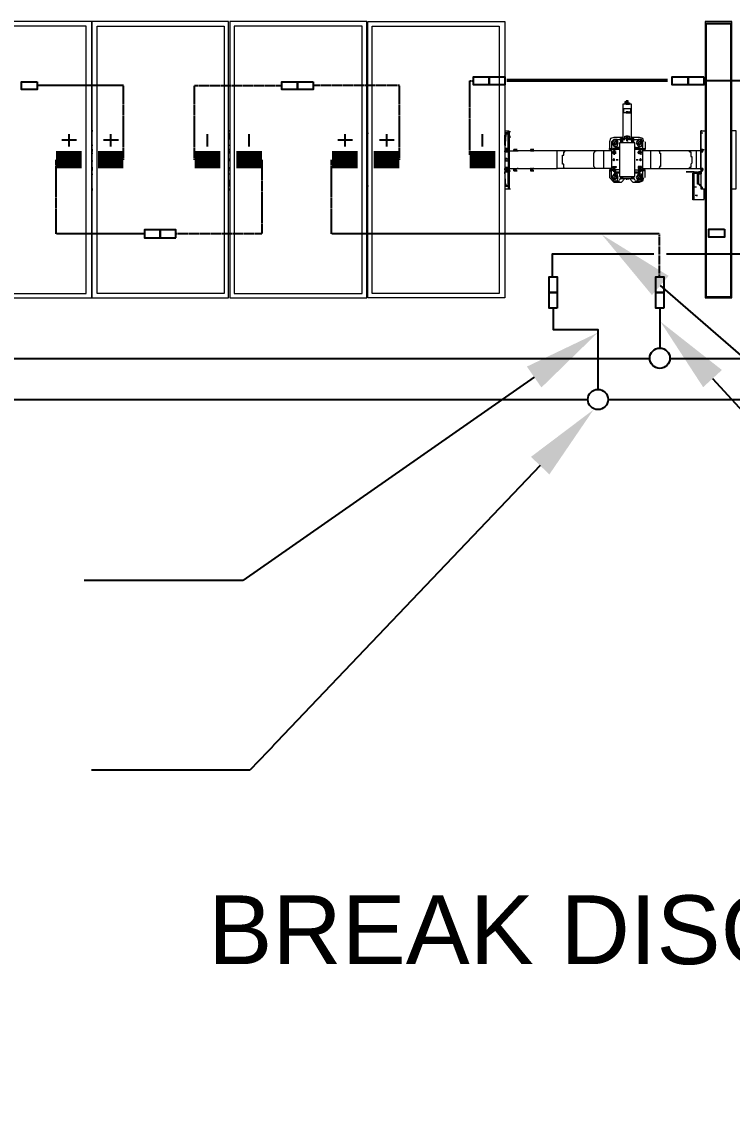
# Model space of a CAD drawing. Header units: feet. Extents: x -12372 to 90117, y -14865 to 4121.
# Drawn here: x 5996.3 to 6203, y 3423.8 to 3738.1 of the extents above; entities that cross this region are included whole.
import ezdxf
from ezdxf import colors
from ezdxf.entities.mleader import LeaderData, LeaderLine
from ezdxf.lldxf.tags import DXFTag
from ezdxf.math import Vec2, Vec3

# ---------------------------------------------------------------- set-up
doc = ezdxf.new("R2010")
doc.units = ezdxf.units.FT
doc.header["$MEASUREMENT"] = 0
doc.linetypes.add('HIDDEN', pattern=[0.375, 0.25, -0.125])
for name, color, linetype in [('E-DC HARNESS-NEG', 170, 'DC HARNESS CABLE'), ('E-DC HARNESS-POS', 10, 'DC HARNESS CABLE'), ('E-HARN-COMP', 8, 'Continuous'), ('E-TRNK-CABL-NEG', 6, 'HIDDEN'), ('E-TRUNK-CABLE-POS', 6, 'HIDDEN'), ('G-ANNO-TEXT', 1, 'Continuous'), ('Polarity-Text', 7, 'Continuous')]:
    doc.layers.add(name, color=color, linetype=linetype)
doc.styles.add('NEI-A', font='arial.ttf')
doc.styles.get("Standard").update_dxf_attribs({"font": 'arial.ttf'})
tags = doc.linetypes.add('DC HARNESS CABLE', pattern='A,0.5,-0.2,["DH",Standard,S=0.1,R=0,X=-0.1,Y=-0.05],-0.2', length=0.9).pattern_tags.tags
tags[6] = DXFTag(74, 10)

# ---------------------------------------------------------------- blocks, each defined once
blk = doc.blocks.new('A$C47dfd34d')
at = {"lineweight": 5}
for points in [[(8.9796, 0), (9.1846, 0), (9.1846, 0.4133), (8.9796, 0.4133)], [(8.9863, 0.0067), (9.1763, 0.0067), (9.1763, 0.4067), (8.9863, 0.4067)], [(9.1846, 0.4133), (9.1846, 0), (9.3896, 0), (9.3896, 0.4133)], [(9.383, 0.4067), (9.383, 0.0067), (9.193, 0.0067), (9.193, 0.4067)], [(9.5963, 0.4133), (9.3913, 0.4133), (9.3913, 0), (9.5963, 0)], [(9.398, 0.0067), (9.5896, 0.0067), (9.5896, 0.4067), (9.398, 0.4067)], [(9.5979, 0), (9.5979, 0.4133), (9.8029, 0.4133), (9.8029, 0)], [(9.6046, 0.0067), (9.6046, 0.4067), (9.7946, 0.4067), (9.7946, 0.0067)], [(10.1029, 0.4133), (10.1029, 0), (10.1429, 0), (10.1429, 0.4133)], [(9.9813, 0.2817), (9.9813, 0.2833), (9.9913, 0.2833), (9.9913, 0.2767), (9.9813, 0.2767)], [(9.9846, 0.2783), (9.9863, 0.2767), (9.9846, 0.2783), (9.9863, 0.2783)], [(9.9863, 0.2767), (9.9879, 0.2767), (9.9863, 0.2767), (9.9863, 0.2783), (9.9879, 0.2783), (9.9879, 0.2767), (9.9896, 0.2767), (9.9896, 0.2783), (9.9896, 0.2767), (9.9879, 0.2767), (9.9879, 0.2783), (9.9863, 0.2783)], [(9.9863, 0.2783), (9.9863, 0.2767)], [(9.9896, 0.2783), (9.9879, 0.2767), (9.9879, 0.2783)], [(9.9896, 0.2783), (9.9896, 0.2767), (9.9896, 0.2783), (9.9896, 0.2767), (9.9896, 0.2783), (9.9896, 0.2767)], [(9.9913, 0.2767), (9.9896, 0.2767)], [(9.1863, 0.25), (9.1846, 0.25)], [(9.3913, 0.25), (9.3896, 0.25)], [(9.5979, 0.25), (9.5963, 0.25)], [(9.9713, 0.2367), (9.9663, 0.2367), (9.9629, 0.2317), (9.9663, 0.2267), (9.9713, 0.2267), (9.9729, 0.2317)], [(9.9663, 0.23), (9.9646, 0.23), (9.9646, 0.2317), (9.9646, 0.2333), (9.9663, 0.235), (9.9679, 0.2367), (9.9696, 0.235), (9.9713, 0.2333), (9.9713, 0.2317), (9.9713, 0.23), (9.9696, 0.23), (9.9696, 0.2317), (9.9696, 0.2333), (9.9679, 0.2333), (9.9663, 0.2317), (9.9679, 0.23), (9.9696, 0.23), (9.9679, 0.2283)], [(9.9979, 0.1817), (9.9979, 0.2317), (9.9746, 0.2317), (9.9746, 0.1817)], [(9.9879, 0.24), (9.9879, 0.2417), (9.9846, 0.2417), (9.9846, 0.24), (9.9863, 0.24)], [(9.9863, 0.2417), (9.9863, 0.24)], [(9.9913, 0.2383), (9.9896, 0.2383)], [(10.0079, 0.2367), (10.0029, 0.2367), (9.9996, 0.2317), (10.0029, 0.2267), (10.0079, 0.2267), (10.0096, 0.2317)], [(10.0046, 0.23), (10.0063, 0.23), (10.0046, 0.2283), (10.0029, 0.23), (10.0013, 0.23), (10.0013, 0.2317), (10.0013, 0.2333), (10.0029, 0.235), (10.0046, 0.2367), (10.0063, 0.235), (10.0079, 0.2333), (10.0079, 0.2317), (10.0079, 0.23), (10.0063, 0.23), (10.0063, 0.2317), (10.0063, 0.2333), (10.0046, 0.2333), (10.0029, 0.2317)], [(9.8096, 0.2217), (9.8079, 0.2217)], [(9.8179, 0.22), (9.8163, 0.22)], [(9.8429, 0.22), (9.8413, 0.22)], [(9.8446, 0.22), (9.8463, 0.22)], [(9.9663, 0.2217), (9.9646, 0.2217)], [(9.9679, 0.2217), (9.9646, 0.2217)], [(9.9646, 0.2167), (9.9646, 0.2183)], [(9.9663, 0.2183), (9.9679, 0.2183), (9.9663, 0.2183), (9.9663, 0.22), (9.9679, 0.22), (9.9679, 0.2183)], [(9.9679, 0.2217), (9.9696, 0.2217)], [(9.9979, 0.2233), (9.9996, 0.2233), (9.9996, 0.225), (9.9979, 0.225)], [(10.0046, 0.2217), (10.0029, 0.2217)], [(10.0079, 0.2217), (10.0029, 0.2217)], [(10.0029, 0.2167), (10.0029, 0.2183)], [(10.0063, 0.2233), (10.0046, 0.2233), (10.0063, 0.2233), (10.0079, 0.2233), (10.0046, 0.2233)], [(10.0046, 0.2183), (10.0046, 0.22), (10.0063, 0.22), (10.0063, 0.2183)], [(10.0046, 0.2183), (10.0063, 0.2183), (10.0079, 0.2183), (10.0079, 0.2167), (10.0079, 0.2183), (10.0063, 0.2183)], [(10.0096, 0.2217), (10.0079, 0.2217)], [(10.0979, 0.2217), (10.0963, 0.22), (10.0979, 0.2183), (10.0996, 0.22)], [(10.0996, 0.22), (10.0979, 0.22)], [(9.8063, 0.205), (9.8079, 0.205), (9.8079, 0.2067), (9.8063, 0.2083), (9.8046, 0.2083), (9.8046, 0.2067), (9.8046, 0.205)], [(9.9663, 0.2083), (9.9646, 0.2067), (9.9663, 0.205), (9.9679, 0.2067)], [(9.9663, 0.2083), (9.9646, 0.2067), (9.9663, 0.205), (9.9679, 0.2067)], [(9.9663, 0.2083), (9.9646, 0.2067), (9.9663, 0.205), (9.9679, 0.2067)], [(9.9663, 0.2083), (9.9646, 0.2067), (9.9663, 0.205), (9.9679, 0.2067)], [(9.9663, 0.1933), (9.9679, 0.1933), (9.9679, 0.195), (9.9663, 0.195), (9.9646, 0.195), (9.9663, 0.195)], [(9.9663, 0.1933), (9.9646, 0.1933), (9.9646, 0.195), (9.9679, 0.195), (9.9679, 0.1933)], [(9.9663, 0.195), (9.9679, 0.195), (9.9679, 0.1933), (9.9663, 0.1933)], [(10.0079, 0.195), (10.0063, 0.1967), (10.0046, 0.1967), (10.0029, 0.195), (10.0029, 0.1933), (10.0063, 0.1933), (10.0063, 0.195)], [(10.0079, 0.195), (10.0079, 0.1967), (10.0029, 0.1967), (10.0029, 0.195)], [(10.0063, 0.2083), (10.0046, 0.2067), (10.0063, 0.205), (10.0079, 0.2067)], [(10.0063, 0.2083), (10.0046, 0.2067), (10.0063, 0.205), (10.0079, 0.2067)], [(10.0063, 0.2083), (10.0046, 0.2067), (10.0063, 0.205), (10.0079, 0.2067)], [(10.0063, 0.2083), (10.0046, 0.2067), (10.0063, 0.205), (10.0079, 0.2067)], [(10.0046, 0.1933), (10.0046, 0.195), (10.0063, 0.195), (10.0063, 0.1933)], [(10.0096, 0.195), (10.0079, 0.195)], [(9.8046, 0.1933), (9.8029, 0.1933)], [(9.8096, 0.1917), (9.8096, 0.1933), (9.8096, 0.19)], [(9.9713, 0.185), (9.9663, 0.185), (9.9629, 0.18), (9.9663, 0.175), (9.9713, 0.175), (9.9729, 0.18)], [(9.9696, 0.18), (9.9696, 0.1783), (9.9679, 0.1767), (9.9663, 0.1783), (9.9646, 0.1783), (9.9646, 0.18), (9.9646, 0.1817), (9.9663, 0.1833), (9.9679, 0.1833), (9.9696, 0.1833), (9.9713, 0.1817), (9.9713, 0.18), (9.9713, 0.1783), (9.9696, 0.1783), (9.9679, 0.1783), (9.9663, 0.18), (9.9679, 0.1817), (9.9696, 0.1817)], [(9.9979, 0.1883), (9.9996, 0.1883), (9.9996, 0.1867), (9.9979, 0.1867)], [(10.0079, 0.185), (10.0029, 0.185), (9.9996, 0.18), (10.0029, 0.175), (10.0079, 0.175), (10.0096, 0.18)], [(10.0063, 0.1783), (10.0046, 0.1767), (10.0029, 0.1783), (10.0013, 0.1783), (10.0013, 0.18), (10.0013, 0.1817), (10.0029, 0.1833), (10.0063, 0.1833), (10.0079, 0.1817), (10.0079, 0.18), (10.0079, 0.1783), (10.0063, 0.1783), (10.0063, 0.18), (10.0063, 0.1817), (10.0046, 0.1817), (10.0029, 0.18), (10.0046, 0.1783)], [(10.0079, 0.19), (10.0096, 0.19), (10.0079, 0.19), (10.0079, 0.1917), (10.0096, 0.1917), (10.0079, 0.1917), (10.0063, 0.1917), (10.0046, 0.1917), (10.0029, 0.1917), (10.0029, 0.19), (10.0079, 0.19), (10.0046, 0.19), (10.0046, 0.1883), (10.0063, 0.1883), (10.0063, 0.19), (10.0046, 0.19), (10.0029, 0.19)], [(10.0863, 0.1867), (10.0846, 0.1867)], [(10.0929, 0.1867), (10.0929, 0.17), (10.0913, 0.17), (10.0913, 0.1867)], [(10.0946, 0.1883), (10.0963, 0.1883)], [(10.0963, 0.1867), (10.0946, 0.1867), (10.0946, 0.1883), (10.0963, 0.1883)], [(10.0979, 0.1933), (10.0963, 0.1917), (10.0979, 0.19), (10.0996, 0.1917)], [(9.8046, 0.1717), (9.8029, 0.1717)], [(9.8096, 0.1717), (9.8096, 0.1733)], [(10.0996, 0.165), (10.0979, 0.165)], [(10.1413, 0.0017), (10.1046, 0.0017)]]:
    blk.add_lwpolyline(points, close=True, dxfattribs=at)
for points in [[(10.1046, 0.41), (10.1046, 0.0017), (10.1046, 0.4116), (10.1046, 0.41), (10.1413, 0.41)], [(10.1046, 0.4116), (10.1413, 0.4116)], [(10.1413, 0.4116), (10.1413, 0.0017), (10.1413, 0.4116)], [(9.9829, 0.2917), (9.9896, 0.2917), (9.9896, 0.29), (9.9879, 0.29), (9.9896, 0.29), (9.9879, 0.29), (9.9879, 0.2917), (9.9879, 0.2933), (9.9879, 0.295), (9.9846, 0.295), (9.9846, 0.2933)], [(9.9879, 0.2933), (9.9829, 0.2933), (9.9829, 0.2917), (9.9829, 0.29)], [(9.9863, 0.2917), (9.9879, 0.2917), (9.9846, 0.2917), (9.9846, 0.29), (9.9863, 0.29), (9.9846, 0.29), (9.9863, 0.29), (9.9879, 0.29), (9.9896, 0.29), (9.9879, 0.29), (9.9896, 0.29), (9.9879, 0.29), (9.9896, 0.29), (9.9879, 0.29), (9.9863, 0.29), (9.9879, 0.29), (9.9863, 0.29), (9.9846, 0.29), (9.9863, 0.29), (9.9846, 0.29), (9.9863, 0.29), (9.9846, 0.29)], [(9.9896, 0.2367), (9.9929, 0.2367), (9.9929, 0.2383), (9.9929, 0.29), (9.9796, 0.29), (9.9796, 0.2383), (9.9813, 0.2383)], [(9.9863, 0.29), (9.9846, 0.29), (9.9863, 0.29)], [(9.9863, 0.2783), (9.9846, 0.2783)], [(9.9846, 0.2767), (9.9846, 0.2783)], [(9.9846, 0.2767), (9.9846, 0.2783), (9.9846, 0.2767)], [(9.9846, 0.2783), (9.9863, 0.2783)], [(9.9846, 0.2767), (9.9863, 0.2767)], [(9.9863, 0.2767), (9.9863, 0.2783), (9.9863, 0.2767)], [(9.9863, 0.2783), (9.9879, 0.2783)], [(9.9863, 0.2783), (9.9879, 0.2783)], [(9.9863, 0.2783), (9.9879, 0.2783)], [(9.9863, 0.2783), (9.9879, 0.2783)], [(9.9863, 0.2767), (9.9863, 0.2783)], [(9.9863, 0.2767), (9.9879, 0.2783), (9.9863, 0.2783)], [(9.9863, 0.2767), (9.9879, 0.2767)], [(9.9863, 0.2767), (9.9879, 0.2767)], [(9.9863, 0.2767), (9.9879, 0.2767)], [(9.9879, 0.2783), (9.9879, 0.2767), (9.9879, 0.2783)], [(9.9879, 0.2783), (9.9896, 0.2783), (9.9879, 0.2767), (9.9896, 0.2767), (9.9879, 0.2767)], [(9.9879, 0.2767), (9.9879, 0.2783), (9.9879, 0.2767), (9.9879, 0.2783), (9.9879, 0.2767), (9.9896, 0.2783)], [(9.9879, 0.2783), (9.9896, 0.2783)], [(9.9879, 0.2783), (9.9896, 0.2783)], [(9.9879, 0.2767), (9.9896, 0.2767)], [(9.9879, 0.2767), (9.9896, 0.2767)], [(9.9879, 0.2767), (9.9896, 0.2767), (9.9879, 0.2767)], [(9.9896, 0.2783), (9.9896, 0.2767), (9.9896, 0.2783)], [(9.9896, 0.2767), (9.9896, 0.2783), (9.9896, 0.2767)], [(9.9896, 0.2783), (9.9913, 0.2783)], [(9.9896, 0.2783), (9.9913, 0.2783)], [(9.1846, 0.235), (9.1846, 0.2467), (9.1846, 0.2433)], [(9.3896, 0.235), (9.3913, 0.2467), (9.3913, 0.2433)], [(9.5963, 0.2467), (9.5963, 0.2433)], [(9.5979, 0.2467), (9.5963, 0.235)], [(9.8029, 0.25), (9.8079, 0.25)], [(9.8096, 0.245), (9.8079, 0.245), (9.8046, 0.245), (9.8029, 0.2233), (9.8079, 0.2233), (9.8096, 0.2233), (9.8079, 0.2233), (9.8079, 0.245), (9.8079, 0.2467), (9.8046, 0.2467), (9.8046, 0.245), (9.8029, 0.2433), (9.8046, 0.2433), (9.8046, 0.2417), (9.8029, 0.2417)], [(9.8029, 0.2283), (9.8029, 0.2433), (9.8029, 0.2417), (9.8029, 0.24), (9.8046, 0.24)], [(9.8096, 0.2467), (9.8079, 0.2467), (9.8079, 0.25), (9.8096, 0.25)], [(9.8113, 0.2483), (9.8096, 0.2483), (9.8079, 0.2483), (9.8096, 0.2483)], [(9.8096, 0.2483), (9.8096, 0.2417), (9.8096, 0.2483)], [(10.0979, 0.25), (10.0963, 0.25), (10.0963, 0.1633), (10.0979, 0.1633)], [(10.0963, 0.2217), (10.0963, 0.25), (10.1029, 0.25)], [(10.0979, 0.2467), (10.0996, 0.2467)], [(10.1429, 0.1633), (10.1496, 0.1633), (10.1496, 0.25), (10.1429, 0.25)], [(9.1846, 0.2283), (9.1863, 0.2283)], [(9.3896, 0.2283), (9.3913, 0.2283)], [(9.5963, 0.2283), (9.5979, 0.2283)], [(9.8029, 0.235), (9.8029, 0.24)], [(9.8113, 0.24), (9.8096, 0.24), (9.8096, 0.2417), (9.8113, 0.2417)], [(9.8096, 0.2417), (9.8096, 0.24)], [(9.8096, 0.2217), (9.8096, 0.24), (9.8096, 0.2217)], [(9.9663, 0.2367), (9.9629, 0.2333), (9.9629, 0.22), (9.9513, 0.22), (9.9396, 0.22), (9.8929, 0.22), (9.8813, 0.22)], [(9.9779, 0.24), (9.9796, 0.24), (9.9663, 0.24), (9.9613, 0.2383), (9.9596, 0.2333), (9.9596, 0.2233), (9.9629, 0.2233)], [(9.9696, 0.2367), (9.9746, 0.2367), (9.9763, 0.2367), (9.9779, 0.2367), (9.9779, 0.2317)], [(9.9779, 0.2383), (9.9763, 0.2383), (9.9796, 0.2383), (9.9796, 0.2367), (9.9829, 0.2367), (9.9829, 0.2383), (9.9829, 0.2417), (9.9896, 0.2417), (9.9896, 0.2383), (9.9829, 0.2383), (9.9896, 0.2383), (9.9896, 0.2367), (9.9879, 0.2367), (9.9863, 0.2367), (9.9863, 0.235), (9.9879, 0.235)], [(9.9796, 0.2317), (9.9796, 0.2367), (9.9763, 0.2367), (9.9763, 0.2383), (9.9763, 0.2367), (9.9763, 0.2317)], [(9.9796, 0.2383), (9.9829, 0.2383), (9.9796, 0.2383)], [(9.9829, 0.2383), (9.9846, 0.2383)], [(9.9846, 0.2367), (9.9863, 0.2367), (9.9863, 0.235), (9.9846, 0.235)], [(9.9929, 0.2383), (9.9896, 0.2383), (9.9929, 0.2383)], [(10.0113, 0.2333), (10.0096, 0.2383), (10.0046, 0.24), (9.9946, 0.24), (9.9929, 0.24)], [(9.9929, 0.2383), (9.9946, 0.2383), (9.9946, 0.2367), (9.9929, 0.2367), (9.9929, 0.2317)], [(9.9963, 0.2317), (9.9963, 0.2367), (9.9963, 0.2383), (9.9946, 0.2383)], [(9.9946, 0.2317), (9.9946, 0.2367), (9.9963, 0.2367), (9.9979, 0.2367), (10.0029, 0.2367)], [(10.0063, 0.1767), (10.0096, 0.18), (10.0096, 0.1933), (10.0213, 0.1933), (10.0329, 0.1933), (10.0779, 0.1933), (10.0896, 0.1933), (10.0963, 0.1933), (10.0963, 0.1917), (10.0963, 0.19), (10.0979, 0.19), (10.0996, 0.19), (10.0996, 0.1917), (10.0996, 0.1933), (10.0979, 0.1933), (10.0996, 0.1933), (10.0996, 0.1917), (10.0979, 0.1917), (10.0979, 0.19), (10.0996, 0.19), (10.0996, 0.1917), (10.0979, 0.1917), (10.0996, 0.1917), (10.0979, 0.1917), (10.0996, 0.1917), (10.0979, 0.1917), (10.0996, 0.1917), (10.0979, 0.1917), (10.0963, 0.1917), (10.0979, 0.1933), (10.0963, 0.1933), (10.0963, 0.22), (10.0963, 0.2183), (10.0979, 0.2183), (10.0996, 0.2183), (10.0996, 0.22), (10.0996, 0.2217), (10.0979, 0.2217), (10.0963, 0.22), (10.0896, 0.22), (10.0779, 0.22), (10.0329, 0.22), (10.0096, 0.22), (10.0096, 0.2333), (10.0063, 0.2367)], [(10.0129, 0.2333), (10.0129, 0.2233), (10.0129, 0.2217), (10.0096, 0.2217)], [(9.1846, 0.2217), (9.1863, 0.2217)], [(9.1846, 0.22), (9.1863, 0.22)], [(9.1846, 0.2183), (9.1846, 0.2167), (9.1863, 0.2167)], [(9.3913, 0.2217), (9.3896, 0.2217)], [(9.3896, 0.22), (9.3913, 0.22)], [(9.3913, 0.2167), (9.3896, 0.2167), (9.3913, 0.2183)], [(9.5979, 0.2217), (9.5963, 0.2217)], [(9.5963, 0.22), (9.5979, 0.22)], [(9.5979, 0.2167), (9.5963, 0.2167), (9.5979, 0.2183)], [(9.8079, 0.2233), (9.8029, 0.2233), (9.8046, 0.2233), (9.8029, 0.2233), (9.8029, 0.22)], [(9.8029, 0.2183), (9.8046, 0.2183), (9.8029, 0.2183), (9.8046, 0.2183), (9.8029, 0.2183), (9.8029, 0.22), (9.8079, 0.22), (9.8096, 0.22), (9.8163, 0.22), (9.8163, 0.2217), (9.8179, 0.2217)], [(9.8046, 0.2183), (9.8029, 0.2183), (9.8079, 0.2183), (9.8096, 0.2183), (9.8079, 0.2183), (9.8079, 0.195), (9.8029, 0.195)], [(9.8046, 0.2217), (9.8079, 0.2217)], [(9.8046, 0.22), (9.8063, 0.22)], [(9.8096, 0.2233), (9.8079, 0.2233), (9.8079, 0.2217), (9.8079, 0.2183), (9.8096, 0.2183), (9.8079, 0.2183), (9.8096, 0.2183)], [(9.8079, 0.22), (9.8079, 0.2183)], [(9.8096, 0.2217), (9.8096, 0.22), (9.8096, 0.2217)], [(9.8096, 0.1933), (9.8096, 0.22), (9.8096, 0.1933)], [(9.8429, 0.2217), (9.8413, 0.2217), (9.8413, 0.22), (9.8213, 0.22), (9.8163, 0.22), (9.8196, 0.22), (9.8213, 0.22), (9.8229, 0.22)], [(9.8196, 0.22), (9.8196, 0.2217), (9.8213, 0.2217), (9.8196, 0.2217), (9.8179, 0.2217), (9.8196, 0.2217), (9.8163, 0.2217), (9.8196, 0.2217), (9.8213, 0.2217)], [(9.8213, 0.22), (9.8163, 0.22)], [(9.8429, 0.1933), (9.8413, 0.1933), (9.8413, 0.1917), (9.8446, 0.1917), (9.8463, 0.1933), (9.8446, 0.1933), (9.8813, 0.1933), (9.8813, 0.22), (9.8446, 0.22), (9.8446, 0.2217), (9.8429, 0.2217), (9.8446, 0.2217), (9.8413, 0.2217), (9.8446, 0.2217), (9.8463, 0.2217), (9.8446, 0.2217), (9.8463, 0.2217)], [(9.8446, 0.22), (9.8413, 0.22), (9.8446, 0.22)], [(9.8463, 0.22), (9.8413, 0.22)], [(9.8929, 0.1933), (9.8913, 0.195), (9.8913, 0.2), (9.8896, 0.2), (9.8896, 0.2017), (9.8896, 0.2033), (9.8896, 0.205), (9.8896, 0.2067), (9.8896, 0.2083), (9.8896, 0.21), (9.8896, 0.2117), (9.8896, 0.2133), (9.8913, 0.2133), (9.8913, 0.215), (9.8913, 0.2167), (9.8913, 0.2183), (9.8929, 0.2183), (9.8929, 0.22)], [(9.9396, 0.1933), (9.9379, 0.1933), (9.9379, 0.195), (9.9363, 0.1967), (9.9363, 0.1983), (9.9363, 0.2), (9.9363, 0.2017), (9.9363, 0.2033), (9.9363, 0.205), (9.9363, 0.2067), (9.9363, 0.2083), (9.9363, 0.21), (9.9363, 0.2117), (9.9363, 0.2133), (9.9363, 0.215), (9.9363, 0.2167), (9.9379, 0.2183), (9.9379, 0.22), (9.9396, 0.22)], [(9.9513, 0.1933), (9.9513, 0.22)], [(9.9746, 0.2217), (9.9679, 0.2217), (9.9679, 0.2233), (9.9696, 0.2233), (9.9679, 0.2233), (9.9663, 0.2233), (9.9646, 0.2233), (9.9646, 0.2217), (9.9629, 0.2217), (9.9629, 0.1917), (9.9596, 0.1917), (9.9596, 0.19), (9.9629, 0.19)], [(9.9629, 0.2217), (9.9596, 0.2217), (9.9596, 0.2233)], [(9.9679, 0.2233), (9.9646, 0.2233), (9.9679, 0.2233), (9.9663, 0.2233)], [(9.9679, 0.2217), (9.9646, 0.2217), (9.9696, 0.2217)], [(9.9663, 0.2167), (9.9679, 0.2167), (9.9663, 0.2167), (9.9679, 0.2167), (9.9679, 0.2183), (9.9679, 0.22), (9.9663, 0.22), (9.9646, 0.2183), (9.9663, 0.2183), (9.9663, 0.2167), (9.9679, 0.2167), (9.9679, 0.2183), (9.9663, 0.2183), (9.9679, 0.2183), (9.9679, 0.2167)], [(9.9663, 0.215), (9.9646, 0.2167)], [(9.9679, 0.215), (9.9663, 0.215), (9.9679, 0.215), (9.9679, 0.2167), (9.9696, 0.2167), (9.9679, 0.2167), (9.9679, 0.2183), (9.9696, 0.2183)], [(9.9663, 0.2167), (9.9663, 0.2167)], [(9.9713, 0.225), (9.9679, 0.225), (9.9679, 0.2233), (9.9713, 0.2233)], [(9.9729, 0.225), (9.9713, 0.225), (9.9713, 0.2233), (9.9729, 0.2233)], [(9.9746, 0.225), (9.9729, 0.225), (9.9729, 0.2233), (9.9746, 0.2233)], [(9.9979, 0.225), (9.9996, 0.225), (10.0046, 0.225), (10.0046, 0.2233), (9.9996, 0.2233)], [(10.0079, 0.2233), (10.0029, 0.2233), (10.0029, 0.2217), (9.9979, 0.2217)], [(10.0029, 0.2217), (10.0079, 0.2217)], [(10.0046, 0.215), (10.0046, 0.2167), (10.0029, 0.2167), (10.0046, 0.2167), (10.0063, 0.2167), (10.0063, 0.2183), (10.0079, 0.2183), (10.0063, 0.2183), (10.0063, 0.22), (10.0046, 0.22), (10.0046, 0.2167), (10.0063, 0.2167), (10.0046, 0.2167), (10.0046, 0.2183), (10.0029, 0.2183)], [(10.0063, 0.2217), (10.0046, 0.2217)], [(10.0046, 0.2167), (10.0063, 0.2167), (10.0079, 0.2167), (10.0063, 0.2167), (10.0063, 0.215), (10.0079, 0.215)], [(10.0063, 0.2183), (10.0079, 0.2183)], [(10.0063, 0.2167), (10.0063, 0.2167)], [(10.0129, 0.18), (10.0129, 0.19), (10.0129, 0.1917), (10.0096, 0.1917), (10.0096, 0.2217), (10.0079, 0.2217), (10.0079, 0.2233), (10.0096, 0.2233), (10.0129, 0.2233)], [(10.0213, 0.22), (10.0213, 0.1933)], [(10.0329, 0.22), (10.0346, 0.22), (10.0346, 0.2167), (10.0363, 0.2167), (10.0363, 0.215), (10.0363, 0.2133), (10.0363, 0.2117), (10.0363, 0.21), (10.0363, 0.2083), (10.0363, 0.2067), (10.0363, 0.205), (10.0363, 0.2033), (10.0363, 0.2017), (10.0363, 0.2), (10.0363, 0.1983), (10.0363, 0.1967), (10.0346, 0.1967), (10.0346, 0.195), (10.0346, 0.1933), (10.0329, 0.1933)], [(10.0779, 0.22), (10.0796, 0.22), (10.0796, 0.2183), (10.0813, 0.2183), (10.0813, 0.2167), (10.0813, 0.215), (10.0813, 0.2133), (10.0813, 0.2117), (10.0829, 0.2117), (10.0829, 0.21), (10.0829, 0.2083), (10.0829, 0.2067), (10.0829, 0.205), (10.0829, 0.2033), (10.0829, 0.2017), (10.0813, 0.2), (10.0813, 0.1983), (10.0813, 0.1967), (10.0813, 0.195), (10.0796, 0.195), (10.0796, 0.1933), (10.0779, 0.1933)], [(10.0896, 0.22), (10.0896, 0.1933)], [(10.0996, 0.2217), (10.0996, 0.22), (10.0979, 0.22), (10.0979, 0.2183), (10.0996, 0.2183), (10.0996, 0.22), (10.0979, 0.22), (10.0963, 0.22), (10.0963, 0.2217), (10.0979, 0.2217), (10.0996, 0.2217), (10.1013, 0.2217)], [(10.0963, 0.2217), (10.0963, 0.2217)], [(10.0963, 0.22), (10.0963, 0.22)], [(10.0963, 0.2183), (10.0963, 0.2183)], [(10.0979, 0.2217), (10.0979, 0.2217)], [(10.0979, 0.22), (10.0996, 0.22)], [(10.0979, 0.22), (10.0996, 0.22)], [(10.0979, 0.22), (10.0996, 0.22)], [(10.0979, 0.22), (10.0996, 0.22)], [(10.0979, 0.2183), (10.0979, 0.2183)], [(10.0996, 0.2217), (10.0996, 0.2217)], [(10.0996, 0.22), (10.0996, 0.22)], [(10.0996, 0.2183), (10.0996, 0.2183)], [(9.1846, 0.2067), (9.1846, 0.2083)], [(9.1846, 0.205), (9.1863, 0.205)], [(9.1846, 0.195), (9.1863, 0.195)], [(9.3896, 0.2067), (9.3913, 0.2083)], [(9.3913, 0.205), (9.3896, 0.205)], [(9.3896, 0.195), (9.3913, 0.195)], [(9.5963, 0.2067), (9.5979, 0.2083)], [(9.5979, 0.205), (9.5963, 0.205)], [(9.5963, 0.195), (9.5979, 0.195)], [(9.8046, 0.195), (9.8029, 0.195), (9.8046, 0.195), (9.8029, 0.195), (9.8029, 0.1933), (9.8079, 0.1933), (9.8096, 0.1933)], [(9.8063, 0.1917), (9.8046, 0.1917), (9.8079, 0.1917), (9.8079, 0.1933), (9.8079, 0.195), (9.8079, 0.1933), (9.8096, 0.1933), (9.8163, 0.1933), (9.8213, 0.1933), (9.8413, 0.1933), (9.8446, 0.1933)], [(9.9679, 0.1933), (9.9679, 0.195), (9.9696, 0.195), (9.9679, 0.195), (9.9646, 0.195), (9.9646, 0.1967), (9.9679, 0.1967), (9.9679, 0.195), (9.9663, 0.195)], [(9.9646, 0.1967), (9.9679, 0.1967)], [(9.9646, 0.195), (9.9646, 0.1967), (9.9696, 0.1967), (9.9696, 0.195), (9.9679, 0.195)], [(9.9663, 0.2067), (9.9679, 0.2067)], [(9.9729, 0.2067), (9.9696, 0.2067), (9.9729, 0.2067)], [(10.0029, 0.2067), (9.9996, 0.2067), (10.0029, 0.2067)], [(10.0063, 0.195), (10.0079, 0.195), (10.0079, 0.1933), (10.0063, 0.1933), (10.0046, 0.1933), (10.0046, 0.195), (10.0063, 0.195), (10.0046, 0.195), (10.0029, 0.195), (10.0046, 0.195), (10.0046, 0.1933)], [(10.0079, 0.1967), (10.0046, 0.1967)], [(10.0063, 0.2067), (10.0079, 0.2067)], [(9.1846, 0.1933), (9.1863, 0.1933)], [(9.1846, 0.1917), (9.1863, 0.1917)], [(9.1846, 0.185), (9.1863, 0.185)], [(9.1846, 0.17), (9.1846, 0.1667), (9.1846, 0.1783)], [(9.3913, 0.1933), (9.3896, 0.1933)], [(9.3896, 0.1917), (9.3913, 0.1917)], [(9.3913, 0.185), (9.3896, 0.185)], [(9.3913, 0.17), (9.3913, 0.1667), (9.3896, 0.1783)], [(9.5979, 0.1933), (9.5963, 0.1933)], [(9.5963, 0.1917), (9.5979, 0.1917)], [(9.5979, 0.185), (9.5963, 0.185)], [(9.5963, 0.1783), (9.5979, 0.1667)], [(9.8029, 0.1917), (9.8029, 0.1933), (9.8029, 0.19), (9.8046, 0.19)], [(9.8029, 0.1783), (9.8029, 0.1733), (9.8029, 0.1717), (9.8029, 0.17), (9.8046, 0.17), (9.8046, 0.1683), (9.8029, 0.1883), (9.8079, 0.1883), (9.8079, 0.19), (9.8029, 0.19), (9.8029, 0.1883)], [(9.8029, 0.185), (9.8029, 0.17)], [(9.8046, 0.1667), (9.8046, 0.1683), (9.8079, 0.1683), (9.8079, 0.1883), (9.8096, 0.1883), (9.8096, 0.19), (9.8113, 0.19)], [(9.8096, 0.19), (9.8079, 0.19), (9.8079, 0.1917), (9.8096, 0.1917), (9.8079, 0.1917), (9.8079, 0.1933)], [(9.8096, 0.19), (9.8096, 0.1733), (9.8096, 0.19)], [(9.8229, 0.1933), (9.8213, 0.1933), (9.8196, 0.1917), (9.8196, 0.19), (9.8213, 0.19), (9.8196, 0.19), (9.8179, 0.19), (9.8163, 0.19), (9.8163, 0.1917), (9.8163, 0.1933), (9.8179, 0.1933)], [(9.8163, 0.1933), (9.8213, 0.1933)], [(9.8163, 0.1917), (9.8196, 0.1917)], [(9.8196, 0.19), (9.8163, 0.19), (9.8196, 0.19), (9.8179, 0.19)], [(9.8413, 0.1933), (9.8463, 0.1933)], [(9.8413, 0.1917), (9.8413, 0.19), (9.8429, 0.19), (9.8446, 0.19), (9.8463, 0.19), (9.8446, 0.19), (9.8446, 0.1917)], [(9.8446, 0.19), (9.8413, 0.19), (9.8446, 0.19), (9.8429, 0.19)], [(9.9663, 0.1767), (9.9629, 0.18), (9.9629, 0.1933), (9.9396, 0.1933), (9.8929, 0.1933), (9.8813, 0.1933)], [(9.9596, 0.19), (9.9596, 0.18), (9.9663, 0.1733), (9.9779, 0.1733), (9.9829, 0.1783)], [(9.9679, 0.19), (9.9646, 0.19), (9.9663, 0.19), (9.9646, 0.19), (9.9646, 0.1917), (9.9663, 0.1917), (9.9679, 0.1917), (9.9646, 0.1917), (9.9629, 0.1917)], [(9.9696, 0.1917), (9.9646, 0.1917), (9.9663, 0.1917)], [(9.9646, 0.19), (9.9679, 0.19), (9.9646, 0.19)], [(9.9746, 0.1917), (9.9679, 0.1917), (9.9696, 0.1917), (9.9679, 0.19), (9.9696, 0.19), (9.9679, 0.19), (9.9679, 0.1883), (9.9663, 0.1883), (9.9663, 0.19)], [(9.9713, 0.1867), (9.9679, 0.1867), (9.9679, 0.1883), (9.9713, 0.1883)], [(9.9729, 0.1867), (9.9713, 0.1867), (9.9713, 0.1883), (9.9729, 0.1883)], [(9.9746, 0.1867), (9.9729, 0.1867), (9.9729, 0.1883), (9.9746, 0.1883)], [(9.9746, 0.1767), (9.9779, 0.18)], [(9.9763, 0.1817), (9.9763, 0.1783), (9.9779, 0.1783), (9.9796, 0.1783)], [(9.9779, 0.1783), (9.9779, 0.1817)], [(9.9929, 0.1817), (9.9929, 0.1783), (9.9796, 0.1783), (9.9796, 0.1817)], [(9.9846, 0.1783), (9.9846, 0.1767)], [(9.9879, 0.1767), (9.9879, 0.1783)], [(9.9896, 0.1783), (9.9946, 0.1733), (10.0046, 0.1733), (10.0096, 0.175), (10.0113, 0.18)], [(9.9929, 0.1783), (9.9946, 0.1783), (9.9963, 0.1783), (9.9963, 0.1817)], [(9.9946, 0.1783), (9.9946, 0.1817)], [(9.9946, 0.18), (9.9979, 0.1767)], [(9.9979, 0.1917), (10.0029, 0.1917), (10.0079, 0.1917), (10.0029, 0.1917)], [(9.9996, 0.1883), (10.0046, 0.1883), (10.0046, 0.1867), (9.9996, 0.1867), (9.9979, 0.1867)], [(10.0129, 0.19), (10.0096, 0.19)], [(10.0746, 0.1883), (10.0763, 0.1883), (10.0746, 0.1883)], [(10.0763, 0.1883), (10.0779, 0.1883)], [(10.0829, 0.1883), (10.0763, 0.1883), (10.0829, 0.1883)], [(10.0829, 0.1883), (10.0863, 0.1883), (10.0829, 0.1883)], [(10.0863, 0.1467), (10.0846, 0.1467), (10.0846, 0.1867), (10.0863, 0.1867), (10.0863, 0.1883), (10.0913, 0.1883), (10.0913, 0.1867), (10.0929, 0.1867), (10.0946, 0.1867), (10.0929, 0.1867), (10.0946, 0.1867), (10.0929, 0.1867), (10.0946, 0.1867), (10.0929, 0.1867), (10.0946, 0.1867), (10.0963, 0.1867), (10.0979, 0.1867), (10.0963, 0.1867), (10.0979, 0.1867), (10.0963, 0.1867), (10.0979, 0.1867), (10.0963, 0.1867), (10.0946, 0.1867), (10.0963, 0.1867), (10.0946, 0.1867), (10.0963, 0.1867), (10.0946, 0.1867), (10.0963, 0.1867), (10.0946, 0.1867), (10.0929, 0.1867), (10.0946, 0.1867), (10.0946, 0.1883), (10.0963, 0.1883), (10.0979, 0.1883), (10.0963, 0.1883), (10.0946, 0.1883), (10.0929, 0.1883)], [(10.0863, 0.1883), (10.0846, 0.1883)], [(10.1013, 0.1467), (10.0863, 0.1467), (10.0863, 0.1867), (10.0913, 0.1867)], [(10.0929, 0.17), (10.0929, 0.185), (10.0929, 0.1867), (10.0946, 0.1867)], [(10.0929, 0.1867), (10.0963, 0.1867)], [(10.0963, 0.185), (10.0929, 0.185)], [(10.0946, 0.1867), (10.0946, 0.1867)], [(10.0963, 0.1933), (10.0963, 0.1933)], [(10.0963, 0.1917), (10.0963, 0.1917)], [(10.0963, 0.1917), (10.0963, 0.1633), (10.1029, 0.1633)], [(10.0963, 0.19), (10.0963, 0.19)], [(10.0963, 0.1867), (10.0963, 0.1867)], [(10.0979, 0.1933), (10.0979, 0.1933)], [(10.0979, 0.19), (10.0979, 0.19)], [(10.0996, 0.1933), (10.0996, 0.1933)], [(10.0996, 0.1917), (10.0996, 0.1917)], [(10.0996, 0.19), (10.0996, 0.19)], [(9.1846, 0.1667), (9.1846, 0.1667)], [(9.1846, 0.1633), (9.1863, 0.1633)], [(9.3896, 0.1633), (9.3913, 0.1633)], [(9.3913, 0.1667), (9.3913, 0.1667)], [(9.5963, 0.17), (9.5963, 0.1667)], [(9.5963, 0.1667), (9.5963, 0.1667)], [(9.5963, 0.1633), (9.5979, 0.1633)], [(9.8096, 0.1683), (9.8079, 0.1683), (9.8079, 0.1667), (9.8046, 0.1667), (9.8029, 0.1683)], [(9.8029, 0.1633), (9.8079, 0.1633)], [(9.8096, 0.1667), (9.8079, 0.1667), (9.8079, 0.1633), (9.8096, 0.1633), (9.8079, 0.1633), (9.8096, 0.1633), (9.8113, 0.1633)], [(9.8096, 0.1633), (9.8096, 0.1717), (9.8096, 0.1633)], [(9.9663, 0.175), (9.9679, 0.175)], [(9.9696, 0.175), (9.9746, 0.175)], [(9.9979, 0.175), (10.0029, 0.175)], [(10.0063, 0.175), (10.0079, 0.175)], [(10.0879, 0.1667), (10.0879, 0.165)], [(10.0896, 0.165), (10.0896, 0.1667)], [(10.0946, 0.17), (10.0963, 0.1683), (10.0963, 0.1667), (10.0979, 0.1667), (10.0963, 0.1667), (10.0929, 0.17), (10.0946, 0.17), (10.0963, 0.1683), (10.0963, 0.1667)], [(10.0963, 0.1683), (10.0963, 0.1683)], [(10.1029, 0.1483), (10.1013, 0.1483), (10.1013, 0.1633)], [(9.1846, 0.1617), (9.1863, 0.1617)], [(9.3896, 0.1617), (9.3913, 0.1617)], [(9.5963, 0.1617), (9.5979, 0.1617)], [(10.0896, 0.1533), (10.0913, 0.1533), (10.0896, 0.1533), (10.0879, 0.1533)]]:
    blk.add_lwpolyline(points, dxfattribs=at)

msp = doc.modelspace()

# ---------------------------------------------------------------- linework, layer by layer
at = {"layer": 'E-DC HARNESS-NEG', "ltscale": 0.5}
for points in [[(6180.19, 3670.43), (6150.66, 3670.43), (6150.66, 3663.9)], [(6217.85, 3670.43), (6183.85, 3670.43)], [(6150.94, 3654.77), (6150.94, 3648.53), (6163.94, 3648.53), (6163.94, 3631.15)], [(5897.89, 3628.17), (6160.99, 3628.17)], [(6166.88, 3628.17), (6819.36, 3628.17)]]:
    msp.add_lwpolyline(points, dxfattribs=at)
at = {"layer": 'E-DC HARNESS-NEG', "linetype": 'Continuous', "flags": 128}
msp.add_lwpolyline([(6163.94, 3544.2, 0, 12, 0), (6163.94, 3571.12, 0, 0, 0), (6163.94, 3625.26, 0, 0, 0)], format="xyseb", dxfattribs=at)
at = {"layer": 'E-DC HARNESS-POS', "ltscale": 0.5}
for points in [[(6181.94, 3654.77), (6181.94, 3643.15)], [(5897.89, 3640.17), (6178.99, 3640.17)], [(6184.88, 3640.17), (6779.78, 3640.17)]]:
    msp.add_lwpolyline(points, dxfattribs=at)
at = {"layer": 'E-DC HARNESS-POS', "linetype": 'Continuous', "flags": 128}
msp.add_lwpolyline([(6181.94, 3544.2, 0, 12, 0), (6181.94, 3571.12, 0, 0, 0), (6181.94, 3637.26, 0, 0, 0)], format="xyseb", dxfattribs=at)
at = {"layer": 'E-HARN-COMP'}
for points in [[(6132.29, 3722.07), (6132.29, 3719.75), (6127.73, 3719.75), (6127.73, 3722.07)], [(6136.85, 3722.07), (6136.85, 3719.75), (6132.29, 3719.75), (6132.29, 3722.07)], [(6190.13, 3722.07), (6190.13, 3719.75), (6185.56, 3719.75), (6185.56, 3722.07)], [(6194.69, 3722.07), (6194.69, 3719.75), (6190.13, 3719.75), (6190.13, 3722.07)], [(6000.83, 3720.63), (6000.83, 3718.31), (5996.27, 3718.31), (5996.27, 3720.63)], [(6076.54, 3720.63), (6076.54, 3718.31), (6071.97, 3718.31), (6071.97, 3720.63)], [(6081.1, 3720.63), (6081.1, 3718.31), (6076.54, 3718.31), (6076.54, 3720.63)], [(6036.54, 3675.24), (6036.54, 3677.56), (6031.98, 3677.56), (6031.98, 3675.24)], [(6041.1, 3675.24), (6041.1, 3677.56), (6036.54, 3677.56), (6036.54, 3675.24)], [(6200.75, 3677.73), (6200.75, 3675.41), (6196.19, 3675.41), (6196.19, 3677.73)], [(6152.1, 3659.33), (6149.78, 3659.33), (6149.78, 3663.9), (6152.1, 3663.9)], [(6183.1, 3659.33), (6180.78, 3659.33), (6180.78, 3663.9), (6183.1, 3663.9)], [(6152.1, 3654.77), (6149.78, 3654.77), (6149.78, 3659.33), (6152.1, 3659.33)], [(6183.1, 3654.77), (6180.78, 3654.77), (6180.78, 3659.33), (6183.1, 3659.33)]]:
    msp.add_lwpolyline(points, close=True, dxfattribs=at)
at = {"layer": 'E-HARN-COMP', "const_width": 5}
for points in [[(6006.31, 3697.94), (6013.77, 3697.94)], [(6025.91, 3697.94), (6018.45, 3697.94)], [(6046.58, 3697.94), (6054.04, 3697.94)], [(6066.17, 3697.94), (6058.72, 3697.94)], [(6086.58, 3697.94), (6094.04, 3697.94)], [(6106.17, 3697.94), (6098.72, 3697.94)], [(6126.58, 3697.94), (6134.04, 3697.94)]]:
    msp.add_lwpolyline(points, dxfattribs=at)
at = {"layer": 'E-HARN-COMP'}
for centre in [(6181.94, 3640.21), (6163.94, 3628.21)]:
    msp.add_circle(centre, 2.94, dxfattribs=at)
at = {"layer": 'E-TRNK-CABL-NEG', "color": 7, "linetype": 'Continuous', "ltscale": 0.1, "const_width": 1}
msp.add_lwpolyline([(6137.4, 3721), (6184.19, 3721)], dxfattribs=at)
at = {"layer": 'E-TRNK-CABL-NEG', "ltscale": 0.1}
for points in [[(6046.58, 3697.94), (6046.58, 3719.47), (6071.97, 3719.47)], [(6126.7, 3699.37), (6126.7, 3720.91), (6127.71, 3720.91)], [(6066.17, 3697.94), (6066.17, 3676.4), (6041.1, 3676.4)]]:
    msp.add_lwpolyline(points, dxfattribs=at)
at = {"layer": 'E-TRNK-CABL-NEG', "linetype": 'Continuous', "ltscale": 0.1}
msp.add_lwpolyline([(6150.94, 3659.33), (6150.94, 3659.33)], dxfattribs=at)
at = {"layer": 'E-TRUNK-CABLE-POS', "ltscale": 0.1}
for points in [[(6025.9, 3697.94), (6025.9, 3719.47), (6000.83, 3719.47)], [(6106.17, 3697.94), (6106.17, 3719.47), (6081.1, 3719.47)], [(6258.1, 3699.37), (6258.1, 3720.91), (6194.69, 3720.91)], [(6031.7, 3676.4), (6006.31, 3676.4), (6006.31, 3697.94)], [(6181.78, 3676.4), (6086.45, 3676.4), (6086.45, 3697.94)]]:
    msp.add_lwpolyline(points, dxfattribs=at)
at = {"layer": 'E-TRUNK-CABLE-POS'}
msp.add_lwpolyline([(6181.78, 3676.4), (6181.78, 3663.98)], dxfattribs=at)
at = {"layer": 'E-TRUNK-CABLE-POS', "linetype": 'Continuous', "ltscale": 0.1}
for points in [[(6151.58, 3659.33), (6151.58, 3659.33)], [(6181.94, 3659.33), (6181.94, 3659.33)]]:
    msp.add_lwpolyline(points, dxfattribs=at)
at = {"layer": 'Polarity-Text'}
for p, q in [((6010, 3705.4), (6010, 3701.78)), ((6022.14, 3705.4), (6022.14, 3701.78)), ((6050.23, 3705.4), (6050.23, 3701.78)), ((6062.37, 3705.4), (6062.37, 3701.78)), ((6090.27, 3705.4), (6090.27, 3701.78)), ((6102.41, 3705.4), (6102.41, 3701.78)), ((6130.23, 3705.4), (6130.23, 3701.78)), ((6012.28, 3703.59), (6008, 3703.59)), ((6024.42, 3703.59), (6020.14, 3703.59)), ((6092.55, 3703.59), (6088.27, 3703.59)), ((6104.69, 3703.59), (6100.41, 3703.59))]:
    msp.add_line(p, q, dxfattribs=at)

# ---------------------------------------------------------------- block references
at = {"xscale": 194.318304, "yscale": 194.318304, "zscale": 194.318304}
msp.add_blockref('A$C47dfd34d', (4231.93, 3657.78), dxfattribs=at)

# ---------------------------------------------------------------- texts
at = {"layer": 'G-ANNO-TEXT', "insert": (6337.74, 3463.74, -22.9), "char_height": 20, "width": 320.0701, "attachment_point": 9, "style": 'NEI-A', "bg_fill": 3, "box_fill_scale": 1.5, "bg_fill_color": 256, "bg_fill_transparency": 0}
msp.add_mtext('TO LOAD \\PBREAK DISCONNECT', dxfattribs=at)

# ---------------------------------------------------------------- next in the draw order: leaders
at = {"layer": 'G-ANNO-TEXT'}
ml = msp.add_multileader_mtext('Standard', dxfattribs=at)
ml.set_content('MOTOR GAP STRING JUMPER', color=256, style='NEI-A')
ml.set_leader_properties()
ml.build(insert=Vec2(0, 0))
ml.multileader.update_dxf_attribs({"dogleg_length": 0.36, "arrow_head_size": 22.51})
ctx = ml.context
ctx.base_point, ctx.char_height, ctx.arrow_head_size, ctx.landing_gap_size, ctx.plane_origin = Vec3(6420.79, 3493.78, -22.9), 20, 22.51, 23.05, Vec3(13801.38, -1892.66, -22.9)
notes = []
notes.append((ctx, [(0, (1, 1, 0), (6374.69, 3493.78, -22.9), (1, 0), 46.1, [(0, [(6165.09, 3676.14, -22.9)], 0, [])])]))
ctx.mtext.insert, ctx.mtext.width, ctx.mtext.flow_direction = Vec3(6443.84, 3503.95, -22.9), 406.5438, 5
ctx.mtext.has_bg_fill, ctx.mtext.bg_color, ctx.mtext.bg_scale_factor, ctx.mtext.bg_transparency, ctx.mtext.use_window_bg_color = 1, -1073741824, 1.5, 0, 1
ml = msp.add_multileader_mtext('Standard', dxfattribs=at)
ml.set_content('(TYP.) BLA DROPS', color=256, style='NEI-A')
ml.set_leader_properties()
ml.build(insert=Vec2(0, 0))
ml.multileader.update_dxf_attribs({"dogleg_length": 0.36, "arrow_head_size": 22.51})
ctx = ml.context
ctx.base_point, ctx.char_height, ctx.arrow_head_size, ctx.landing_gap_size, ctx.plane_origin = Vec3(5725.22, 3520.43, -22.9), 20, 22.51, 23.05, Vec3(13705.76, -1999.44, -22.9)
ctx.text_align_type = 2
notes.append((ctx, [(1, (1, 1, 0), (6062.67, 3520.43, -22.9), (-1, 0), 46.1, [(1, [(6162.66, 3625.27, -22.9)], 0, [])])]))
ctx.mtext.insert, ctx.mtext.width, ctx.mtext.alignment, ctx.mtext.flow_direction = Vec3(5993.52, 3533.37, -22.9), 247.1441, 3, 5
ctx.mtext.has_bg_fill, ctx.mtext.bg_color, ctx.mtext.bg_scale_factor, ctx.mtext.bg_transparency, ctx.mtext.use_window_bg_color = 1, -1073741824, 1.5, 0, 1
for ctx, leaders in notes:
    for number, flags, end, landing, length, lines in leaders:
        leader = LeaderData()
        leader.index, (leader.has_last_leader_line, leader.has_dogleg_vector, leader.attachment_direction) = number, flags
        leader.last_leader_point, leader.dogleg_vector, leader.dogleg_length = Vec3(end), Vec3(landing), length
        for number, points, colour, breaks in lines:
            line = LeaderLine()
            line.index, line.vertices, line.color, line.breaks = number, Vec3.list(points), colors.encode_raw_color(colour), breaks
            leader.lines.append(line)
        ctx.leaders.append(leader)

# ---------------------------------------------------------------- next in the draw order: leaders
ml = msp.add_multileader_mtext('Standard', dxfattribs=at)
ml.set_content('(+) SHORT BLA HARNESS', color=256, style='NEI-A')
ml.set_leader_properties()
ml.build(insert=Vec2(0, 0))
ml.multileader.update_dxf_attribs({"dogleg_length": 0.36, "arrow_head_size": 22.51})
ctx = ml.context
ctx.base_point, ctx.char_height, ctx.arrow_head_size, ctx.landing_gap_size, ctx.plane_origin = Vec3(6420.36, 3440.89, -22.9), 20, 22.51, 23.05, Vec3(13733.12, -1862.49, -22.9)
notes = []
notes.append((ctx, [(0, (1, 1, 0), (6374.26, 3440.89, -22.9), (1, 0), 46.1, [(1, [(6182.07, 3650.9, -22.9)], 0, [])])]))
ctx.mtext.insert, ctx.mtext.width, ctx.mtext.defined_height, ctx.mtext.flow_direction = Vec3(6443.41, 3453.83, -22.9), 359.2582, 23.35, 5
ctx.mtext.has_bg_fill, ctx.mtext.bg_color, ctx.mtext.bg_scale_factor, ctx.mtext.bg_transparency, ctx.mtext.use_window_bg_color = 1, -1073741824, 1.5, 0, 1
ml = msp.add_multileader_mtext('Standard', dxfattribs=at)
ml.set_content('(-) SHORT BLA HARNESS ', color=256, style='NEI-A')
ml.set_leader_properties()
ml.build(insert=Vec2(0, 0))
ml.multileader.update_dxf_attribs({"dogleg_length": 0.36, "arrow_head_size": 22.51})
ctx = ml.context
ctx.base_point, ctx.char_height, ctx.arrow_head_size, ctx.landing_gap_size, ctx.plane_origin = Vec3(5634.67, 3575.62, -22.9), 20, 22.51, 23.05, Vec3(13732.12, -2034.47, -22.9)
ctx.text_align_type = 2
notes.append((ctx, [(1, (1, 1, 0), (6060.6, 3575.62, -22.9), (-1, 0), 46.1, [(1, [(6163.84, 3647.62, -22.9)], 0, [])])]))
ctx.mtext.insert, ctx.mtext.width, ctx.mtext.alignment, ctx.mtext.flow_direction = Vec3(5991.45, 3588.56, -22.9), 339.5418, 3, 5
ctx.mtext.has_bg_fill, ctx.mtext.bg_color, ctx.mtext.bg_scale_factor, ctx.mtext.bg_transparency, ctx.mtext.use_window_bg_color = 1, -1073741824, 1.5, 0, 1
for ctx, leaders in notes:
    for number, flags, end, landing, length, lines in leaders:
        leader = LeaderData()
        leader.index, (leader.has_last_leader_line, leader.has_dogleg_vector, leader.attachment_direction) = number, flags
        leader.last_leader_point, leader.dogleg_vector, leader.dogleg_length = Vec3(end), Vec3(landing), length
        for number, points, colour, breaks in lines:
            line = LeaderLine()
            line.index, line.vertices, line.color, line.breaks = number, Vec3.list(points), colors.encode_raw_color(colour), breaks
            leader.lines.append(line)
        ctx.leaders.append(leader)

doc.saveas('drawing.dxf')
